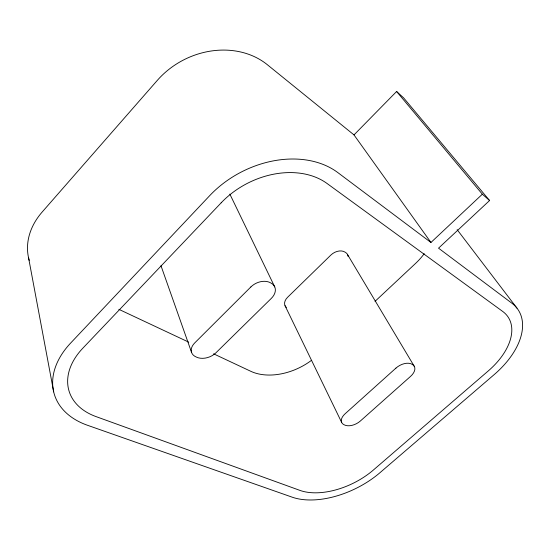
<?xml version="1.0" encoding="UTF-8"?>
<svg xmlns="http://www.w3.org/2000/svg" width="550" height="550" viewBox="0 0 550 550"><rect width="100%" height="100%" fill="white"/><g stroke="black" fill="none" stroke-linecap="round" stroke-linejoin="round"><path stroke-width="0.82" d="M430.946 242.474L354.001 134.908L396.605 91.493L403.569 97.811L489.582 200.523L438.536 248.174L511.94 303.256A73.026 43.003 -31.9 0 1 494.251 374.543L379.933 472.725A69.059 38.94 -25.8 0 1 292.139 497.159L87.471 425.267A86.921 58.231 -17 0 1 70.675 343.028L209.77 195.58A90.833 67.581 -27.2 0 1 337.789 172.562L430.946 242.474L482.35 194.205L489.582 200.523M375.038 301.359L415.621 263.368A53.219 36.767 -33.1 0 0 424.201 253.708M118.828 309.32L188.726 342.148M213.579 353.822L250.855 371.326A50.662 33.715 -25.2 0 0 311.334 360.442M354.001 134.908L267.279 64.666A77.069 65.216 -27 0 0 157.348 80.341L42.192 211.998A74.477 57.255 -13.3 0 0 29.226 260.377M396.605 91.493L482.35 194.205M457.139 229.646L516.959 308.131M347.353 254.251L414.198 366.19M284.996 305.642L341.646 422.393M229.852 194.116L274.746 286.907M160.971 265.698L191.531 352.289M28.6 257.957L53.687 391.889M286.364 307.457A10.464 7.212 -26.6 0 1 287.588 297.289L330.894 255.042A10.677 7.487 -30.1 0 1 345.049 252.134A17.16 12.018 -29.8 0 1 345.682 252.553A10.67 7.48 -30.2 0 1 348.116 256.486M221.203 202.778L82.878 348.143A72.38 48.462 -17 0 0 96.051 416.604L299.839 490.359A57.523 32.416 -25.8 0 0 373.422 469.989L488.373 370.844A60.823 35.798 -31.9 0 0 502.679 311.431L327.002 183.452A75.632 56.231 -27.2 0 0 221.203 202.778M250.883 286.928L194.748 342.897A14.142 9.591 -20.8 0 0 194.301 355.939A22.825 15.544 -21.2 0 0 198.44 357.837A14.128 9.577 -20.8 0 0 215.868 352.866L271.336 298.368A14.403 10.161 -24.9 0 0 272.821 284.329A23.176 16.301 -24.4 0 0 268.854 282.047A14.417 10.182 -24.8 0 0 250.883 286.928M395.959 368.087L345.07 413.813A11.935 6.992 -26.8 0 0 343.035 424.126A19.264 11.316 -27.1 0 0 346.039 425.501A11.921 6.985 -26.8 0 0 360.353 421.018L410.644 376.303A12.203 7.294 -29.6 0 0 413.469 365.289A19.621 11.715 -29.3 0 0 410.623 363.653A12.21 7.308 -29.6 0 0 395.959 368.087"/></g></svg>
